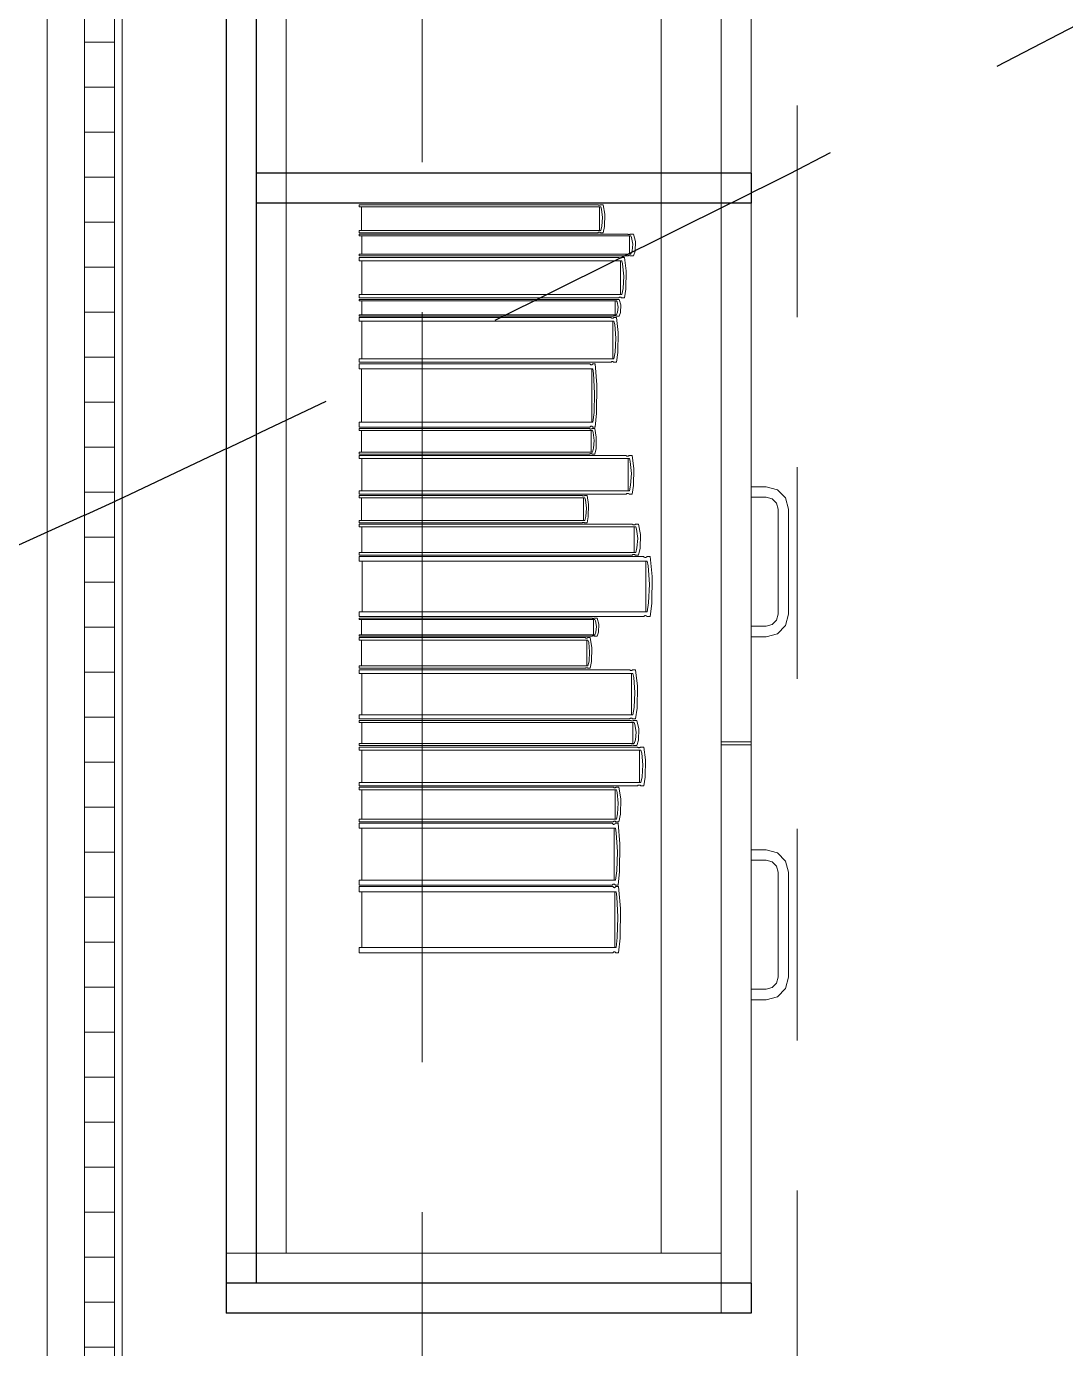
# Model space of a CAD drawing. Header units: inches. Extents: x -19 to 5698, y -728 to 92.
# Drawn here: x 122.556 to 123.249, y 8.459 to 9.34 of the extents above; entities that cross this region are included whole.
import ezdxf

# ---------------------------------------------------------------- set-up
doc = ezdxf.new("R2010")
doc.units = ezdxf.units.IN
doc.header["$MEASUREMENT"] = 0
doc.set_wipeout_variables(frame=1)
for name, pattern in [('HIDDEN', [0.375, 0.25, -0.125]), ('Hidden Line', [0.195611, 0.141111, -0.0545]), ('Punto & Raya', [0.65, 0.5, -0.075, 0, -0.075]), ('Wipeout_Contour', [1, 0, -1])]:
    doc.linetypes.add(name, pattern=pattern)
doc.layers.add('00 conduct tomacorr', color=120, linetype='HIDDEN', lineweight=30)
for name, color, linetype in [('02 _ ARQ _ ALB _ Ejes Generales', 251, 'Continuous'), ('02 _ ARQ _ ZON _ Espacio.3D', 7, 'Continuous'), ('08 _ STR _ EXT _ 09 Vigas', 251, 'Continuous'), ('Acabado - Muros', 7, 'Continuous'), ('Interior - Mobiliario', 7, 'Continuous')]:
    doc.layers.add(name, color=color, linetype=linetype)

msp = doc.modelspace()

# ---------------------------------------------------------------- linework, layer by layer
at = {"layer": '02 _ ARQ _ ZON _ Espacio.3D', "color": 254, "linetype": 'Continuous', "lineweight": 0, "flags": 128}
for points in [[(104.82008, 17.35), (104.82007, 6.45001), (117.64873, 6.44992), (117.64874, 7.7), (117.79306, 7.7), (117.79305, 6.44999), (122.12319, 6.44999), (122.12319, 7.7), (122.57, 7.7), (122.57, 16.9), (122.57, 17.4), (116.66999, 17.4), (116.66999, 16.89999), (116.06999, 16.89998), (116.07, 16.29989), (115.57, 16.29989), (115.57, 17.4), (112.57002, 17.4), (112.57002, 16.09991), (108.57, 16.09984), (108.56999, 17.35)], [(122.62, 8.1), (123.07, 8.1), (123.07, 7.7), (124.57949, 7.69993), (124.57949, 7.2), (129.37, 7.2), (129.37, 7.7), (129.57, 7.7), (129.57, 8.1), (130.07, 8.1), (130.07, 16.5), (129.57, 16.5), (129.57, 17.35), (129.37, 17.35), (123.27, 17.35), (123.07, 17.35), (123.07, 16.5), (122.62, 16.5)]]:
    msp.add_lwpolyline(points, close=True, dxfattribs=at)
at = {"layer": '08 _ STR _ EXT _ 09 Vigas', "color": 251, "linetype": 'Hidden Line', "lineweight": 13, "true_color": 0x636466}
msp.add_line((123.07, 7.7), (123.07, 16.9), dxfattribs=at)
at = {"layer": 'Interior - Mobiliario', "color": 175, "linetype": 'Continuous', "lineweight": 13}
for p, q in [((122.70942, 9.96258), (122.70942, 8.50258)), ((123.01942, 8.50258), (123.01942, 9.96258)), ((122.9403, 9.21296), (122.93988, 9.20722)), ((122.94165, 9.20703), (122.94185, 9.21537)), ((122.93913, 9.20443), (122.77808, 9.20443)), ((122.77808, 9.20443), (122.77808, 9.20294)), ((122.77808, 9.20294), (122.93719, 9.20294)), ((122.957, 9.20194), (122.77808, 9.20194)), ((122.77808, 9.20194), (122.77808, 9.20078)), ((122.93719, 9.20294), (122.93732, 9.20304)), ((122.93732, 9.20304), (122.93753, 9.20314)), ((122.93753, 9.20314), (122.93776, 9.20321)), ((122.93776, 9.20321), (122.938, 9.20325)), ((122.938, 9.20325), (122.93824, 9.20324)), ((122.93824, 9.20324), (122.93847, 9.2032)), ((122.93847, 9.2032), (122.9387, 9.20312)), ((122.9387, 9.20312), (122.9389, 9.20301)), ((122.9389, 9.20301), (122.93899, 9.20294)), ((122.93899, 9.20294), (122.94076, 9.20294)), ((122.93988, 9.20722), (122.93913, 9.20443)), ((122.94076, 9.20294), (122.94165, 9.20703)), ((122.9571, 9.20188), (122.957, 9.20194)), ((122.95733, 9.20179), (122.9571, 9.20188)), ((122.95758, 9.20173), (122.95733, 9.20179)), ((122.95784, 9.2017), (122.95758, 9.20173)), ((122.95811, 9.20169), (122.95784, 9.2017)), ((122.95838, 9.20172), (122.95811, 9.20169)), ((122.95863, 9.20178), (122.95838, 9.20172)), ((122.95887, 9.20186), (122.95863, 9.20178)), ((122.95902, 9.20194), (122.95887, 9.20186)), ((122.96101, 9.20194), (122.95902, 9.20194)), ((122.96224, 9.1971), (122.96101, 9.20194)), ((122.77808, 9.20078), (122.95918, 9.20078)), ((122.77991, 9.20078), (122.77991, 9.18858)), ((122.95827, 9.18858), (122.95827, 9.20078)), ((122.95918, 9.20078), (122.95972, 9.19967)), ((122.95972, 9.19967), (122.96049, 9.19522)), ((122.96049, 9.19522), (122.96002, 9.19075)), ((122.96201, 9.1906), (122.96224, 9.1971)), ((122.95918, 9.18858), (122.77808, 9.18858)), ((122.77808, 9.18858), (122.77808, 9.18742)), ((122.77808, 9.18742), (122.957, 9.18742)), ((122.95112, 9.18642), (122.77808, 9.18642)), ((122.77808, 9.18642), (122.77808, 9.18426)), ((122.77808, 9.18426), (122.95323, 9.18426)), ((122.95235, 9.18426), (122.77985, 9.18426)), ((122.77985, 9.18426), (122.77985, 9.16164)), ((122.95122, 9.18631), (122.95112, 9.18642)), ((122.95144, 9.18615), (122.95122, 9.18631)), ((122.95168, 9.18604), (122.95144, 9.18615)), ((122.95194, 9.18597), (122.95168, 9.18604)), ((122.9522, 9.18597), (122.95194, 9.18597)), ((122.95246, 9.18602), (122.9522, 9.18597)), ((122.95235, 9.16164), (122.95235, 9.18426)), ((122.9527, 9.18612), (122.95246, 9.18602)), ((122.95293, 9.18627), (122.9527, 9.18612)), ((122.95308, 9.18642), (122.95293, 9.18627)), ((122.955, 9.18642), (122.95308, 9.18642)), ((122.95323, 9.18426), (122.95376, 9.18222)), ((122.95619, 9.17744), (122.955, 9.18642)), ((122.957, 9.18742), (122.95715, 9.1875)), ((122.95715, 9.1875), (122.95738, 9.18758)), ((122.95738, 9.18758), (122.95764, 9.18763)), ((122.95764, 9.18763), (122.9579, 9.18766)), ((122.9579, 9.18766), (122.95817, 9.18766)), ((122.95817, 9.18766), (122.95844, 9.18762)), ((122.95844, 9.18762), (122.95869, 9.18756)), ((122.95869, 9.18756), (122.95892, 9.18747)), ((122.95892, 9.18747), (122.95902, 9.18742)), ((122.95902, 9.18742), (122.96101, 9.18742)), ((122.96002, 9.19075), (122.95918, 9.18858)), ((122.96101, 9.18742), (122.96201, 9.1906)), ((122.95376, 9.18222), (122.95449, 9.17397)), ((122.95597, 9.1654), (122.95619, 9.17744)), ((122.95449, 9.17397), (122.95404, 9.16568)), ((122.95323, 9.16164), (122.77808, 9.16164)), ((122.77808, 9.16164), (122.77808, 9.15949)), ((122.77808, 9.15949), (122.95112, 9.15949)), ((122.94755, 9.15849), (122.77808, 9.15849)), ((122.77808, 9.15849), (122.77808, 9.1576)), ((122.77808, 9.1576), (122.94962, 9.1576)), ((122.77981, 9.1576), (122.77981, 9.14826)), ((122.77985, 9.16164), (122.95235, 9.16164)), ((122.94765, 9.15845), (122.94755, 9.15849)), ((122.94786, 9.15838), (122.94765, 9.15845)), ((122.9481, 9.15833), (122.94786, 9.15838)), ((122.94835, 9.15831), (122.9481, 9.15833)), ((122.94861, 9.1583), (122.94835, 9.15831)), ((122.94886, 9.15832), (122.94861, 9.1583)), ((122.94875, 9.14826), (122.94875, 9.1576)), ((122.9491, 9.15837), (122.94886, 9.15832)), ((122.94933, 9.15843), (122.9491, 9.15837)), ((122.94947, 9.15849), (122.94933, 9.15843)), ((122.95135, 9.15849), (122.94947, 9.15849)), ((122.94962, 9.1576), (122.95013, 9.15676)), ((122.95112, 9.15949), (122.95126, 9.15963)), ((122.95126, 9.15963), (122.95149, 9.15979)), ((122.95252, 9.15478), (122.95135, 9.15849)), ((122.95149, 9.15979), (122.95174, 9.15989)), ((122.95174, 9.15989), (122.952, 9.15994)), ((122.952, 9.15994), (122.95226, 9.15993)), ((122.95226, 9.15993), (122.95251, 9.15987)), ((122.95251, 9.15987), (122.95276, 9.15976)), ((122.95276, 9.15976), (122.95298, 9.15959)), ((122.95298, 9.15959), (122.95308, 9.15949)), ((122.95308, 9.15949), (122.955, 9.15949)), ((122.95404, 9.16568), (122.95323, 9.16164)), ((122.955, 9.15949), (122.95597, 9.1654)), ((122.95042, 9.14993), (122.94962, 9.14826)), ((122.95013, 9.15676), (122.95086, 9.15335)), ((122.95086, 9.15335), (122.95042, 9.14993)), ((122.95135, 9.14738), (122.9523, 9.14981)), ((122.9523, 9.14981), (122.95252, 9.15478)), ((122.94962, 9.14826), (122.77808, 9.14826)), ((122.77808, 9.14826), (122.77808, 9.14738)), ((122.77808, 9.14738), (122.94755, 9.14738)), ((122.94591, 9.14638), (122.77808, 9.14638)), ((122.77808, 9.14638), (122.77808, 9.14399)), ((122.77808, 9.14399), (122.94796, 9.14399)), ((122.7798, 9.14399), (122.7798, 9.11893)), ((122.94601, 9.14626), (122.94591, 9.14638)), ((122.94622, 9.14608), (122.94601, 9.14626)), ((122.94646, 9.14595), (122.94622, 9.14608)), ((122.94671, 9.14588), (122.94646, 9.14595)), ((122.94696, 9.14588), (122.94671, 9.14588)), ((122.94721, 9.14593), (122.94696, 9.14588)), ((122.9471, 9.11893), (122.9471, 9.14399)), ((122.94745, 9.14605), (122.94721, 9.14593)), ((122.94767, 9.14622), (122.94745, 9.14605)), ((122.94755, 9.14738), (122.94769, 9.14744)), ((122.94781, 9.14638), (122.94767, 9.14622)), ((122.94769, 9.14744), (122.94792, 9.1475)), ((122.94968, 9.14638), (122.94781, 9.14638)), ((122.94792, 9.1475), (122.94816, 9.14754)), ((122.94796, 9.14399), (122.94847, 9.14173)), ((122.94816, 9.14754), (122.94841, 9.14756)), ((122.94841, 9.14756), (122.94866, 9.14756)), ((122.94847, 9.14173), (122.94919, 9.13258)), ((122.94866, 9.14756), (122.94891, 9.14753)), ((122.94891, 9.14753), (122.94915, 9.14749)), ((122.94915, 9.14749), (122.94937, 9.14742)), ((122.94937, 9.14742), (122.94947, 9.14738)), ((122.94947, 9.14738), (122.95135, 9.14738)), ((122.95083, 9.13643), (122.94968, 9.14638)), ((122.94919, 9.13258), (122.94875, 9.1234)), ((122.95062, 9.12308), (122.95083, 9.13643)), ((122.94875, 9.1234), (122.94796, 9.11893)), ((122.94968, 9.11654), (122.95062, 9.12308)), ((122.94796, 9.11893), (122.77808, 9.11893)), ((122.77808, 9.11893), (122.77808, 9.11654)), ((122.77808, 9.11654), (122.94591, 9.11654)), ((122.93207, 9.11554), (122.77808, 9.11554)), ((122.77808, 9.11554), (122.77808, 9.11217)), ((122.93215, 9.11538), (122.93207, 9.11554)), ((122.93235, 9.11512), (122.93215, 9.11538)), ((122.93257, 9.11494), (122.93235, 9.11512)), ((122.93279, 9.11485), (122.93257, 9.11494)), ((122.93303, 9.11484), (122.93279, 9.11485)), ((122.93326, 9.11491), (122.93303, 9.11484)), ((122.93348, 9.11507), (122.93326, 9.11491)), ((122.93368, 9.11531), (122.93348, 9.11507)), ((122.93381, 9.11554), (122.93368, 9.11531)), ((122.93552, 9.11554), (122.93381, 9.11554)), ((122.93658, 9.10147), (122.93552, 9.11554)), ((122.94591, 9.11654), (122.94605, 9.1167)), ((122.94605, 9.1167), (122.94627, 9.11687)), ((122.94627, 9.11687), (122.94651, 9.11698)), ((122.94651, 9.11698), (122.94676, 9.11704)), ((122.94676, 9.11704), (122.94702, 9.11703)), ((122.94702, 9.11703), (122.94727, 9.11696)), ((122.94727, 9.11696), (122.9475, 9.11684)), ((122.9475, 9.11684), (122.94772, 9.11666)), ((122.94772, 9.11666), (122.94781, 9.11654)), ((122.94781, 9.11654), (122.94968, 9.11654)), ((122.77808, 9.11217), (122.93395, 9.11217)), ((122.77966, 9.11217), (122.77966, 9.07672)), ((122.93316, 9.07672), (122.93316, 9.11217)), ((122.93395, 9.11217), (122.93441, 9.10897)), ((122.93441, 9.10897), (122.93507, 9.09603)), ((122.93507, 9.09603), (122.93467, 9.08304)), ((122.93638, 9.0826), (122.93658, 9.10147)), ((122.93467, 9.08304), (122.93395, 9.07672)), ((122.93552, 9.07335), (122.93638, 9.0826)), ((122.93395, 9.07672), (122.77808, 9.07672)), ((122.77808, 9.07672), (122.77808, 9.07335)), ((122.77808, 9.07335), (122.93207, 9.07335)), ((122.93169, 9.07235), (122.77808, 9.07235)), ((122.77808, 9.07235), (122.77808, 9.07099)), ((122.77808, 9.07099), (122.93356, 9.07099)), ((122.77965, 9.07099), (122.77965, 9.05672)), ((122.93177, 9.07228), (122.93169, 9.07235)), ((122.93197, 9.07218), (122.93177, 9.07228)), ((122.93219, 9.07211), (122.93197, 9.07218)), ((122.93207, 9.07335), (122.93219, 9.07357)), ((122.93219, 9.07357), (122.9324, 9.07382)), ((122.93241, 9.07207), (122.93219, 9.07211)), ((122.9324, 9.07382), (122.93262, 9.07398)), ((122.93265, 9.07206), (122.93241, 9.07207)), ((122.93262, 9.07398), (122.93285, 9.07405)), ((122.93288, 9.07209), (122.93265, 9.07206)), ((122.93278, 9.05672), (122.93278, 9.07099)), ((122.93285, 9.07405), (122.93308, 9.07404)), ((122.93309, 9.07216), (122.93288, 9.07209)), ((122.93308, 9.07404), (122.93331, 9.07395)), ((122.9333, 9.07226), (122.93309, 9.07216)), ((122.93343, 9.07235), (122.9333, 9.07226)), ((122.93331, 9.07395), (122.93352, 9.07377)), ((122.93513, 9.07235), (122.93343, 9.07235)), ((122.93352, 9.07377), (122.93372, 9.07351)), ((122.93356, 9.07099), (122.93403, 9.0697)), ((122.93372, 9.07351), (122.93381, 9.07335)), ((122.93381, 9.07335), (122.93552, 9.07335)), ((122.93403, 9.0697), (122.93468, 9.06449)), ((122.93619, 9.06668), (122.93513, 9.07235)), ((122.93468, 9.06449), (122.93428, 9.05927)), ((122.93599, 9.05909), (122.93619, 9.06668)), ((122.93356, 9.05672), (122.77808, 9.05672)), ((122.77808, 9.05672), (122.77808, 9.05537)), ((122.77808, 9.05537), (122.93169, 9.05537)), ((122.95607, 9.05437), (122.77808, 9.05437)), ((122.77808, 9.05437), (122.77808, 9.05231)), ((122.77808, 9.05231), (122.95825, 9.05231)), ((122.7799, 9.05231), (122.7799, 9.03076)), ((122.93169, 9.05537), (122.93182, 9.05546)), ((122.93182, 9.05546), (122.93202, 9.05555)), ((122.93202, 9.05555), (122.93224, 9.05562)), ((122.93224, 9.05562), (122.93247, 9.05565)), ((122.93247, 9.05565), (122.9327, 9.05565)), ((122.9327, 9.05565), (122.93292, 9.05561)), ((122.93292, 9.05561), (122.93314, 9.05554)), ((122.93314, 9.05554), (122.93334, 9.05543)), ((122.93334, 9.05543), (122.93343, 9.05537)), ((122.93343, 9.05537), (122.93513, 9.05537)), ((122.93428, 9.05927), (122.93356, 9.05672)), ((122.93513, 9.05537), (122.93599, 9.05909)), ((122.95617, 9.05427), (122.95607, 9.05437)), ((122.9564, 9.05411), (122.95617, 9.05427)), ((122.95665, 9.054), (122.9564, 9.05411)), ((122.95692, 9.05394), (122.95665, 9.054)), ((122.95719, 9.05394), (122.95692, 9.05394)), ((122.95745, 9.05398), (122.95719, 9.05394)), ((122.95734, 9.03076), (122.95734, 9.05231)), ((122.9577, 9.05408), (122.95745, 9.05398)), ((122.95794, 9.05423), (122.9577, 9.05408)), ((122.95809, 9.05437), (122.95794, 9.05423)), ((122.96007, 9.05437), (122.95809, 9.05437)), ((122.95825, 9.05231), (122.95879, 9.05037)), ((122.96129, 9.04581), (122.96007, 9.05437)), ((122.95879, 9.05037), (122.95955, 9.0425)), ((122.96106, 9.03434), (122.96129, 9.04581)), ((122.95908, 9.03461), (122.95825, 9.03076)), ((122.95955, 9.0425), (122.95908, 9.03461)), ((122.96007, 9.02871), (122.96106, 9.03434)), ((122.95825, 9.03076), (122.77808, 9.03076)), ((122.77808, 9.03076), (122.77808, 9.02871)), ((122.77808, 9.02871), (122.95607, 9.02871)), ((122.9267, 9.02771), (122.77808, 9.02771)), ((122.77808, 9.02771), (122.77808, 9.02626)), ((122.77808, 9.02626), (122.92851, 9.02626)), ((122.7796, 9.02626), (122.7796, 9.01097)), ((122.92678, 9.02764), (122.9267, 9.02771)), ((122.92697, 9.02753), (122.92678, 9.02764)), ((122.92718, 9.02745), (122.92697, 9.02753)), ((122.9274, 9.02741), (122.92718, 9.02745)), ((122.92763, 9.02741), (122.9274, 9.02741)), ((122.92785, 9.02744), (122.92763, 9.02741)), ((122.92775, 9.01097), (122.92775, 9.02626)), ((122.92806, 9.02751), (122.92785, 9.02744)), ((122.92826, 9.02762), (122.92806, 9.02751)), ((122.92838, 9.02771), (122.92826, 9.02762)), ((122.93003, 9.02771), (122.92838, 9.02771)), ((122.92851, 9.02626), (122.92896, 9.02488)), ((122.93105, 9.02165), (122.93003, 9.02771)), ((122.95607, 9.02871), (122.95622, 9.02885)), ((122.95622, 9.02885), (122.95646, 9.029)), ((122.95646, 9.029), (122.95671, 9.02909)), ((122.95671, 9.02909), (122.95698, 9.02914)), ((122.95698, 9.02914), (122.95724, 9.02914)), ((122.95724, 9.02914), (122.95751, 9.02908)), ((122.95751, 9.02908), (122.95776, 9.02897)), ((122.95776, 9.02897), (122.95799, 9.02881)), ((122.95799, 9.02881), (122.95809, 9.02871)), ((122.95809, 9.02871), (122.96007, 9.02871)), ((123.04942, 9.03358), (123.03942, 9.03358)), ((123.03942, 9.03358), (123.03942, 9.02658)), ((123.03942, 9.02658), (123.04942, 9.02658)), ((123.05692, 9.03157), (123.04942, 9.03358)), ((123.04942, 9.02658), (123.05342, 9.02551)), ((123.05342, 9.02551), (123.05635, 9.02258)), ((123.06241, 9.02608), (123.05692, 9.03157)), ((123.06442, 9.01858), (123.06241, 9.02608)), ((122.92896, 9.02488), (122.9296, 9.0193)), ((122.9296, 9.0193), (122.92921, 9.0137)), ((122.93086, 9.01351), (122.93105, 9.02165)), ((123.05635, 9.02258), (123.05742, 9.01858)), ((123.05742, 9.01858), (123.05742, 8.94858)), ((123.06442, 8.94858), (123.06442, 9.01858)), ((122.92851, 9.01097), (122.77808, 9.01097)), ((122.77808, 9.01097), (122.77808, 9.00952)), ((122.77808, 9.00952), (122.9267, 9.00952)), ((122.96023, 9.00852), (122.77808, 9.00852)), ((122.77808, 9.00852), (122.77808, 9.00688)), ((122.9267, 9.00952), (122.92682, 9.00962)), ((122.92682, 9.00962), (122.92702, 9.00972)), ((122.92702, 9.00972), (122.92723, 9.00979)), ((122.92723, 9.00979), (122.92745, 9.00982)), ((122.92745, 9.00982), (122.92768, 9.00982)), ((122.92768, 9.00982), (122.9279, 9.00978)), ((122.9279, 9.00978), (122.9281, 9.0097)), ((122.9281, 9.0097), (122.9283, 9.00959)), ((122.9283, 9.00959), (122.92838, 9.00952)), ((122.92838, 9.00952), (122.93003, 9.00952)), ((122.92921, 9.0137), (122.92851, 9.01097)), ((122.93003, 9.00952), (122.93086, 9.01351)), ((122.96034, 9.00844), (122.96023, 9.00852)), ((122.96057, 9.00832), (122.96034, 9.00844)), ((122.96083, 9.00823), (122.96057, 9.00832)), ((122.9611, 9.00818), (122.96083, 9.00823)), ((122.96137, 9.00818), (122.9611, 9.00818)), ((122.96164, 9.00821), (122.96137, 9.00818)), ((122.9619, 9.00829), (122.96164, 9.00821)), ((122.96214, 9.00841), (122.9619, 9.00829)), ((122.9623, 9.00852), (122.96214, 9.00841)), ((122.96432, 9.00852), (122.9623, 9.00852)), ((122.96557, 9.0017), (122.96432, 9.00852)), ((122.77808, 9.00688), (122.96246, 9.00688)), ((122.77994, 9.00688), (122.77994, 8.98971)), ((122.96153, 8.98971), (122.96153, 9.00688)), ((122.96246, 9.00688), (122.96301, 9.00533)), ((122.96301, 9.00533), (122.96379, 8.99906)), ((122.96379, 8.99906), (122.96331, 8.99277)), ((122.96534, 8.99255), (122.96557, 9.0017)), ((122.96331, 8.99277), (122.96246, 8.98971)), ((122.96432, 8.98807), (122.96534, 8.99255)), ((122.96246, 8.98971), (122.77808, 8.98971)), ((122.77808, 8.98971), (122.77808, 8.98807)), ((122.77808, 8.98807), (122.96023, 8.98807)), ((122.96783, 8.98707), (122.77808, 8.98707)), ((122.77808, 8.98707), (122.77808, 8.98387)), ((122.77808, 8.98387), (122.97015, 8.98387)), ((122.78002, 8.98387), (122.78002, 8.95022)), ((122.96023, 8.98807), (122.96039, 8.98818)), ((122.96039, 8.98818), (122.96063, 8.9883)), ((122.96063, 8.9883), (122.96089, 8.98837)), ((122.96089, 8.98837), (122.96116, 8.98841)), ((122.96116, 8.98841), (122.96143, 8.98841)), ((122.96143, 8.98841), (122.9617, 8.98836)), ((122.9617, 8.98836), (122.96196, 8.98827)), ((122.96196, 8.98827), (122.96219, 8.98815)), ((122.96219, 8.98815), (122.9623, 8.98807)), ((122.9623, 8.98807), (122.96432, 8.98807)), ((122.96794, 8.98691), (122.96783, 8.98707)), ((122.96819, 8.98667), (122.96794, 8.98691)), ((122.96845, 8.9865), (122.96819, 8.98667)), ((122.96873, 8.98641), (122.96845, 8.9865)), ((122.96902, 8.9864), (122.96873, 8.98641)), ((122.9693, 8.98647), (122.96902, 8.9864)), ((122.96918, 8.95022), (122.96918, 8.98387)), ((122.96957, 8.98663), (122.9693, 8.98647)), ((122.96982, 8.98685), (122.96957, 8.98663)), ((122.96998, 8.98707), (122.96982, 8.98685)), ((122.97209, 8.98707), (122.96998, 8.98707)), ((122.97015, 8.98387), (122.97073, 8.98083)), ((122.97339, 8.97371), (122.97209, 8.98707)), ((122.97073, 8.98083), (122.97154, 8.96855)), ((122.97315, 8.9558), (122.97339, 8.97371)), ((122.97154, 8.96855), (122.97104, 8.95622)), ((122.97104, 8.95622), (122.97015, 8.95022)), ((122.97209, 8.94702), (122.97315, 8.9558)), ((122.97015, 8.95022), (122.77808, 8.95022)), ((122.77808, 8.95022), (122.77808, 8.94702)), ((122.77808, 8.94702), (122.96783, 8.94702)), ((122.93323, 8.94602), (122.77808, 8.94602)), ((122.77808, 8.94602), (122.77808, 8.94505)), ((122.93331, 8.94597), (122.93323, 8.94602)), ((122.93351, 8.9459), (122.93331, 8.94597)), ((122.93485, 8.94595), (122.93465, 8.94588)), ((122.93498, 8.94602), (122.93485, 8.94595)), ((122.93671, 8.94602), (122.93498, 8.94602)), ((122.93777, 8.942), (122.93671, 8.94602)), ((122.96783, 8.94702), (122.96799, 8.94723)), ((122.96799, 8.94723), (122.96824, 8.94746)), ((122.96824, 8.94746), (122.96851, 8.94761)), ((122.96851, 8.94761), (122.9688, 8.94769)), ((122.9688, 8.94769), (122.96908, 8.94768)), ((122.96908, 8.94768), (122.96936, 8.94758)), ((122.96936, 8.94758), (122.96963, 8.94742)), ((122.96963, 8.94742), (122.96987, 8.94717)), ((122.96987, 8.94717), (122.96998, 8.94702)), ((122.96998, 8.94702), (122.97209, 8.94702)), ((123.05742, 8.94858), (123.05635, 8.94458)), ((123.06241, 8.94108), (123.06442, 8.94858)), ((122.77808, 8.94505), (122.93512, 8.94505)), ((122.77967, 8.94505), (122.77967, 8.93494)), ((122.93373, 8.94585), (122.93351, 8.9459)), ((122.93396, 8.94582), (122.93373, 8.94585)), ((122.9342, 8.94581), (122.93396, 8.94582)), ((122.93443, 8.94584), (122.9342, 8.94581)), ((122.93433, 8.93494), (122.93433, 8.94505)), ((122.93465, 8.94588), (122.93443, 8.94584)), ((122.93512, 8.94505), (122.93559, 8.94414)), ((122.93559, 8.94414), (122.93625, 8.94045)), ((122.93625, 8.94045), (122.93585, 8.93674)), ((122.93757, 8.93662), (122.93777, 8.942)), ((123.03942, 8.94058), (123.03942, 8.93358)), ((123.04942, 8.94058), (123.03942, 8.94058)), ((123.05342, 8.94166), (123.04942, 8.94058)), ((123.05635, 8.94458), (123.05342, 8.94166)), ((123.05692, 8.93559), (123.06241, 8.94108)), ((122.93512, 8.93494), (122.77808, 8.93494)), ((122.77808, 8.93494), (122.77808, 8.93398)), ((122.77808, 8.93398), (122.93323, 8.93398)), ((122.92881, 8.93298), (122.77808, 8.93298)), ((122.77808, 8.93298), (122.77808, 8.93135)), ((122.77808, 8.93135), (122.93065, 8.93135)), ((122.77962, 8.93135), (122.77962, 8.91423)), ((122.9289, 8.9329), (122.92881, 8.93298)), ((122.92909, 8.93277), (122.9289, 8.9329)), ((122.9293, 8.93269), (122.92909, 8.93277)), ((122.92953, 8.93264), (122.9293, 8.93269)), ((122.92975, 8.93264), (122.92953, 8.93264)), ((122.92998, 8.93267), (122.92975, 8.93264)), ((122.92988, 8.91423), (122.92988, 8.93135)), ((122.93019, 8.93275), (122.92998, 8.93267)), ((122.93039, 8.93287), (122.93019, 8.93275)), ((122.93052, 8.93298), (122.93039, 8.93287)), ((122.93219, 8.93298), (122.93052, 8.93298)), ((122.93065, 8.93135), (122.93111, 8.9298)), ((122.93111, 8.9298), (122.93175, 8.92355)), ((122.93323, 8.92618), (122.93219, 8.93298)), ((122.93323, 8.93398), (122.93336, 8.93404)), ((122.93336, 8.93404), (122.93356, 8.93411)), ((122.93356, 8.93411), (122.93378, 8.93416)), ((122.93378, 8.93416), (122.93401, 8.93418)), ((122.93401, 8.93418), (122.93425, 8.93418)), ((122.93425, 8.93418), (122.93448, 8.93415)), ((122.93448, 8.93415), (122.93469, 8.9341)), ((122.93469, 8.9341), (122.93489, 8.93402)), ((122.93489, 8.93402), (122.93498, 8.93398)), ((122.93498, 8.93398), (122.93671, 8.93398)), ((122.93585, 8.93674), (122.93512, 8.93494)), ((122.93671, 8.93398), (122.93757, 8.93662)), ((123.03942, 8.93358), (123.04942, 8.93358)), ((123.04942, 8.93358), (123.05692, 8.93559)), ((122.93175, 8.92355), (122.93136, 8.91728)), ((122.93304, 8.91707), (122.93323, 8.92618)), ((122.93065, 8.91423), (122.77808, 8.91423)), ((122.77808, 8.91423), (122.77808, 8.9126)), ((122.77808, 8.9126), (122.92881, 8.9126)), ((122.95838, 8.9116), (122.77808, 8.9116)), ((122.77808, 8.9116), (122.77808, 8.90897)), ((122.92881, 8.9126), (122.92894, 8.91271)), ((122.92894, 8.91271), (122.92914, 8.91282)), ((122.92914, 8.91282), (122.92935, 8.9129)), ((122.92935, 8.9129), (122.92958, 8.91294)), ((122.92958, 8.91294), (122.9298, 8.91293)), ((122.9298, 8.91293), (122.93003, 8.91289)), ((122.93003, 8.91289), (122.93024, 8.9128)), ((122.93024, 8.9128), (122.93043, 8.91268)), ((122.93043, 8.91268), (122.93052, 8.9126)), ((122.93052, 8.9126), (122.93219, 8.9126)), ((122.93136, 8.91728), (122.93065, 8.91423)), ((122.93219, 8.9126), (122.93304, 8.91707)), ((122.95848, 8.91147), (122.95838, 8.9116)), ((122.95871, 8.91127), (122.95848, 8.91147)), ((122.95896, 8.91113), (122.95871, 8.91127)), ((122.95923, 8.91106), (122.95896, 8.91113)), ((122.9595, 8.91105), (122.95923, 8.91106)), ((122.95977, 8.91111), (122.9595, 8.91105)), ((122.96003, 8.91124), (122.95977, 8.91111)), ((122.96027, 8.91142), (122.96003, 8.91124)), ((122.96042, 8.9116), (122.96027, 8.91142)), ((122.96242, 8.9116), (122.96042, 8.9116)), ((122.96366, 8.90066), (122.96242, 8.9116)), ((122.77808, 8.90897), (122.96058, 8.90897)), ((122.77992, 8.90897), (122.77992, 8.88142)), ((122.95966, 8.88142), (122.95966, 8.90897)), ((122.96058, 8.90897), (122.96112, 8.90649)), ((122.96112, 8.90649), (122.96189, 8.89643)), ((122.96189, 8.89643), (122.96143, 8.88634)), ((122.96343, 8.88599), (122.96366, 8.90066)), ((122.96143, 8.88634), (122.96058, 8.88142)), ((122.96242, 8.8788), (122.96343, 8.88599)), ((122.96058, 8.88142), (122.77808, 8.88142)), ((122.77808, 8.88142), (122.77808, 8.8788)), ((122.77808, 8.8788), (122.95838, 8.8788)), ((122.95917, 8.8778), (122.77808, 8.8778)), ((122.77808, 8.8778), (122.77808, 8.87646)), ((122.77808, 8.87646), (122.96139, 8.87646)), ((122.77993, 8.87646), (122.77993, 8.86238)), ((122.95838, 8.8788), (122.95853, 8.87898)), ((122.95853, 8.87898), (122.95877, 8.87916)), ((122.95877, 8.87916), (122.95902, 8.87929)), ((122.95902, 8.87929), (122.95929, 8.87935)), ((122.95928, 8.87774), (122.95917, 8.8778)), ((122.95951, 8.87763), (122.95928, 8.87774)), ((122.95929, 8.87935), (122.95956, 8.87934)), ((122.95976, 8.87756), (122.95951, 8.87763)), ((122.95956, 8.87934), (122.95983, 8.87927)), ((122.96003, 8.87752), (122.95976, 8.87756)), ((122.95983, 8.87927), (122.96008, 8.87913)), ((122.96031, 8.87752), (122.96003, 8.87752)), ((122.96008, 8.87913), (122.96032, 8.87893)), ((122.96057, 8.87755), (122.96031, 8.87752)), ((122.96032, 8.87893), (122.96042, 8.8788)), ((122.96042, 8.8788), (122.96242, 8.8788)), ((122.96046, 8.86238), (122.96046, 8.87646)), ((122.96083, 8.87761), (122.96057, 8.87755)), ((122.96107, 8.87771), (122.96083, 8.87761)), ((122.96122, 8.8778), (122.96107, 8.87771)), ((122.96324, 8.8778), (122.96122, 8.8778)), ((122.96139, 8.87646), (122.96193, 8.87519)), ((122.96448, 8.87221), (122.96324, 8.8778)), ((122.96193, 8.87519), (122.96271, 8.87005)), ((122.96271, 8.87005), (122.96224, 8.86489)), ((122.96425, 8.86471), (122.96448, 8.87221)), ((122.96139, 8.86238), (122.77808, 8.86238)), ((122.77808, 8.86238), (122.77808, 8.86103)), ((122.77808, 8.86103), (122.95917, 8.86103)), ((122.96362, 8.86003), (122.77808, 8.86003)), ((122.77808, 8.86003), (122.77808, 8.85798)), ((122.77808, 8.85798), (122.96588, 8.85798)), ((122.77998, 8.85798), (122.77998, 8.83635)), ((122.95917, 8.86103), (122.95933, 8.86112)), ((122.95933, 8.86112), (122.95956, 8.86122)), ((122.95956, 8.86122), (122.95982, 8.86128)), ((122.95982, 8.86128), (122.96009, 8.86132)), ((122.96009, 8.86132), (122.96037, 8.86131)), ((122.96037, 8.86131), (122.96063, 8.86127)), ((122.96063, 8.86127), (122.96089, 8.8612)), ((122.96089, 8.8612), (122.96112, 8.8611)), ((122.96112, 8.8611), (122.96122, 8.86103)), ((122.96122, 8.86103), (122.96324, 8.86103)), ((122.96224, 8.86489), (122.96139, 8.86238)), ((122.96324, 8.86103), (122.96425, 8.86471)), ((122.96372, 8.85994), (122.96362, 8.86003)), ((122.96396, 8.85978), (122.96372, 8.85994)), ((122.96422, 8.85967), (122.96396, 8.85978)), ((122.9645, 8.85961), (122.96422, 8.85967)), ((122.96478, 8.8596), (122.9645, 8.85961)), ((122.96505, 8.85965), (122.96478, 8.8596)), ((122.96493, 8.83635), (122.96493, 8.85798)), ((122.96532, 8.85975), (122.96505, 8.85965)), ((122.96556, 8.8599), (122.96532, 8.85975)), ((122.96572, 8.86003), (122.96556, 8.8599)), ((122.96778, 8.86003), (122.96572, 8.86003)), ((122.96588, 8.85798), (122.96645, 8.85602)), ((122.96905, 8.85145), (122.96778, 8.86003)), ((123.03942, 8.86358), (123.01942, 8.86358)), ((123.03942, 8.86158), (123.01942, 8.86158)), ((122.96645, 8.85602), (122.96724, 8.84813)), ((122.96882, 8.83994), (122.96905, 8.85145)), ((122.96675, 8.84021), (122.96588, 8.83635)), ((122.96724, 8.84813), (122.96675, 8.84021)), ((122.96588, 8.83635), (122.77808, 8.83635)), ((122.77808, 8.83635), (122.77808, 8.83429)), ((122.77808, 8.83429), (122.96362, 8.83429)), ((122.94749, 8.83329), (122.77808, 8.83329)), ((122.77808, 8.83329), (122.77808, 8.83145)), ((122.77808, 8.83145), (122.94955, 8.83145)), ((122.77981, 8.83145), (122.77981, 8.81205)), ((122.94758, 8.8332), (122.94749, 8.83329)), ((122.9478, 8.83306), (122.94758, 8.8332)), ((122.94804, 8.83297), (122.9478, 8.83306)), ((122.94829, 8.83291), (122.94804, 8.83297)), ((122.94854, 8.83291), (122.94829, 8.83291)), ((122.9488, 8.83295), (122.94854, 8.83291)), ((122.94869, 8.81205), (122.94869, 8.83145)), ((122.94904, 8.83304), (122.9488, 8.83295)), ((122.94926, 8.83317), (122.94904, 8.83304)), ((122.9494, 8.83329), (122.94926, 8.83317)), ((122.95129, 8.83329), (122.9494, 8.83329)), ((122.94955, 8.83145), (122.95007, 8.82969)), ((122.95245, 8.82559), (122.95129, 8.83329)), ((122.96362, 8.83429), (122.96377, 8.83443)), ((122.96377, 8.83443), (122.96402, 8.83458)), ((122.96402, 8.83458), (122.96428, 8.83468)), ((122.96428, 8.83468), (122.96456, 8.83472)), ((122.96456, 8.83472), (122.96484, 8.83472)), ((122.96484, 8.83472), (122.96511, 8.83466)), ((122.96511, 8.83466), (122.96537, 8.83455)), ((122.96537, 8.83455), (122.96561, 8.83439)), ((122.96561, 8.83439), (122.96572, 8.83429)), ((122.96572, 8.83429), (122.96778, 8.83429)), ((122.96778, 8.83429), (122.96882, 8.83994)), ((122.95007, 8.82969), (122.95079, 8.82261)), ((122.95079, 8.82261), (122.95035, 8.81551)), ((122.95223, 8.81527), (122.95245, 8.82559)), ((122.95035, 8.81551), (122.94955, 8.81205)), ((122.95129, 8.8102), (122.95223, 8.81527)), ((122.94955, 8.81205), (122.77808, 8.81205)), ((122.77808, 8.81205), (122.77808, 8.8102)), ((122.77808, 8.8102), (122.94749, 8.8102)), ((122.94691, 8.8092), (122.77808, 8.8092)), ((122.77808, 8.8092), (122.77808, 8.80591)), ((122.77808, 8.80591), (122.94897, 8.80591)), ((122.77981, 8.80591), (122.77981, 8.77134)), ((122.94701, 8.80904), (122.94691, 8.8092)), ((122.94722, 8.80879), (122.94701, 8.80904)), ((122.94746, 8.80862), (122.94722, 8.80879)), ((122.94771, 8.80852), (122.94746, 8.80862)), ((122.94749, 8.8102), (122.94763, 8.81032)), ((122.94763, 8.81032), (122.94785, 8.81046)), ((122.94797, 8.80851), (122.94771, 8.80852)), ((122.94785, 8.81046), (122.94809, 8.81054)), ((122.94822, 8.80859), (122.94797, 8.80851)), ((122.94809, 8.81054), (122.94834, 8.81059)), ((122.94811, 8.77134), (122.94811, 8.80591)), ((122.94846, 8.80874), (122.94822, 8.80859)), ((122.94834, 8.81059), (122.9486, 8.81058)), ((122.94868, 8.80898), (122.94846, 8.80874)), ((122.9486, 8.81058), (122.94885, 8.81053)), ((122.94882, 8.8092), (122.94868, 8.80898)), ((122.9507, 8.8092), (122.94882, 8.8092)), ((122.94885, 8.81053), (122.94909, 8.81043)), ((122.94897, 8.80591), (122.94948, 8.80279)), ((122.94909, 8.81043), (122.94931, 8.81029)), ((122.94931, 8.81029), (122.9494, 8.8102)), ((122.9494, 8.8102), (122.95129, 8.8102)), ((122.95186, 8.79548), (122.9507, 8.8092)), ((122.94948, 8.80279), (122.95021, 8.79017)), ((122.95021, 8.79017), (122.94977, 8.7775)), ((122.95164, 8.77707), (122.95186, 8.79548)), ((123.03942, 8.79158), (123.04942, 8.79158)), ((123.03942, 8.78458), (123.03942, 8.79158)), ((123.04942, 8.79158), (123.05692, 8.78957)), ((123.05692, 8.78957), (123.06241, 8.78408)), ((123.04942, 8.78458), (123.03942, 8.78458)), ((123.05342, 8.78351), (123.04942, 8.78458)), ((123.05635, 8.78058), (123.05342, 8.78351)), ((123.05742, 8.77658), (123.05635, 8.78058)), ((123.06241, 8.78408), (123.06442, 8.77658)), ((122.94897, 8.77134), (122.77808, 8.77134)), ((122.77808, 8.77134), (122.77808, 8.76804)), ((122.94977, 8.7775), (122.94897, 8.77134)), ((122.9507, 8.76804), (122.95164, 8.77707)), ((123.05742, 8.70658), (123.05742, 8.77658)), ((123.06442, 8.77658), (123.06442, 8.70658)), ((122.77808, 8.76804), (122.94691, 8.76804)), ((122.94725, 8.76704), (122.77808, 8.76704)), ((122.77808, 8.76704), (122.77808, 8.76351)), ((122.77808, 8.76351), (122.94932, 8.76351)), ((122.77981, 8.76351), (122.77981, 8.72639)), ((122.94691, 8.76804), (122.94705, 8.76826)), ((122.94705, 8.76826), (122.94727, 8.7685)), ((122.94735, 8.76687), (122.94725, 8.76704)), ((122.94727, 8.7685), (122.94752, 8.76866)), ((122.94756, 8.7666), (122.94735, 8.76687)), ((122.94752, 8.76866), (122.94777, 8.76873)), ((122.9478, 8.76642), (122.94756, 8.7666)), ((122.94777, 8.76873), (122.94802, 8.76872)), ((122.94805, 8.76631), (122.9478, 8.76642)), ((122.94802, 8.76872), (122.94827, 8.76863)), ((122.94831, 8.7663), (122.94805, 8.76631)), ((122.94827, 8.76863), (122.94851, 8.76845)), ((122.94856, 8.76639), (122.94831, 8.7663)), ((122.94845, 8.72639), (122.94845, 8.76351)), ((122.94851, 8.76845), (122.94873, 8.7682)), ((122.9488, 8.76655), (122.94856, 8.76639)), ((122.94873, 8.7682), (122.94882, 8.76804)), ((122.94902, 8.76681), (122.9488, 8.76655)), ((122.94882, 8.76804), (122.9507, 8.76804)), ((122.94917, 8.76704), (122.94902, 8.76681)), ((122.95105, 8.76704), (122.94917, 8.76704)), ((122.94932, 8.76351), (122.94983, 8.76016)), ((122.95221, 8.75231), (122.95105, 8.76704)), ((122.94983, 8.76016), (122.95055, 8.74661)), ((122.95199, 8.73255), (122.95221, 8.75231)), ((122.95055, 8.74661), (122.95011, 8.73301)), ((122.94932, 8.72639), (122.77808, 8.72639)), ((122.77808, 8.72639), (122.77808, 8.72286)), ((122.95011, 8.73301), (122.94932, 8.72639)), ((122.95105, 8.72286), (122.95199, 8.73255)), ((122.77808, 8.72286), (122.94725, 8.72286)), ((122.94725, 8.72286), (122.94739, 8.7231)), ((122.94739, 8.7231), (122.94762, 8.72335)), ((122.94762, 8.72335), (122.94786, 8.72352)), ((122.94786, 8.72352), (122.94811, 8.7236)), ((122.94811, 8.7236), (122.94836, 8.72359)), ((122.94836, 8.72359), (122.94861, 8.72349)), ((122.94861, 8.72349), (122.94885, 8.7233)), ((122.94885, 8.7233), (122.94907, 8.72303)), ((122.94907, 8.72303), (122.94917, 8.72286)), ((122.94917, 8.72286), (122.95105, 8.72286)), ((123.04942, 8.69858), (123.05342, 8.69966)), ((123.05342, 8.69966), (123.05635, 8.70258)), ((123.05635, 8.70258), (123.05742, 8.70658)), ((123.06442, 8.70658), (123.06241, 8.69908)), ((123.03942, 8.69858), (123.04942, 8.69858)), ((123.03942, 8.69158), (123.03942, 8.69858)), ((123.04942, 8.69158), (123.03942, 8.69158)), ((123.05692, 8.69359), (123.04942, 8.69158)), ((123.06241, 8.69908), (123.05692, 8.69359)), ((122.72942, 8.52258), (122.97942, 8.52258)), ((122.97942, 8.52258), (123.01942, 8.52258)), ((122.70942, 8.50258), (123.01942, 8.50258))]:
    msp.add_line(p, q, dxfattribs=at)

# ---------------------------------------------------------------- next in the draw order: wipeouts: each hides what was drawn before it
at = {"color": 254, "linetype": 'Wipeout_Contour', "lineweight": 0, "ltscale": 5005.565578}
msp.add_wipeout([(122.57, 8.2), (122.62, 8.2), (122.62, 10.0835), (122.587, 10.0835), (122.587, 10.1), (122.57, 10.1)], dxfattribs=at).dxf.layer = 'Acabado - Muros'
at = {"color": 254, "linetype": 'Wipeout_Contour', "lineweight": 0, "ltscale": 3337.938628}
msp.add_wipeout([(123.03942, 9.22258), (123.03942, 9.24258), (122.70942, 9.24258), (122.70942, 9.22258)], dxfattribs=at).dxf.layer = 'Interior - Mobiliario'

# ---------------------------------------------------------------- next in the draw order: linework, layer by layer
at = {"layer": '08 _ STR _ EXT _ 09 Vigas', "color": 251, "linetype": 'Hidden Line', "lineweight": 13, "true_color": 0x636466}
msp.add_line((122.57, 7.7), (122.57, 16.9), dxfattribs=at)
at = {"layer": 'Acabado - Muros', "color": 251, "linetype": 'Continuous', "lineweight": 13, "flags": 128}
for points in [[(122.57, 12.25), (122.57, 10.1), (122.57, 8.2)], [(122.62, 10.0835), (122.62, 8.2)]]:
    msp.add_lwpolyline(points, dxfattribs=at)
at = {"layer": 'Interior - Mobiliario', "color": 175, "linetype": 'Continuous', "lineweight": 13}
for p, q in [((122.72942, 8.52258), (122.72942, 9.94258)), ((122.97942, 9.94258), (122.97942, 8.52258)), ((123.01942, 8.52258), (123.01942, 9.94258)), ((123.01942, 9.24258), (123.01942, 9.60158)), ((123.03942, 9.24258), (123.03942, 9.60158)), ((122.70942, 9.24258), (122.70942, 9.22258)), ((123.03942, 9.24258), (122.70942, 9.24258)), ((123.03942, 9.24258), (123.01942, 9.24258)), ((123.03942, 9.22258), (123.03942, 9.24258)), ((123.03942, 9.22258), (123.03942, 9.24258)), ((122.70942, 9.22258), (123.03942, 9.22258)), ((122.93719, 9.22158), (122.77808, 9.22158)), ((122.77808, 9.22158), (122.77808, 9.22009)), ((122.77808, 9.22009), (122.93913, 9.22009)), ((122.77971, 9.22009), (122.77971, 9.20443)), ((122.93728, 9.22151), (122.93719, 9.22158)), ((122.93749, 9.2214), (122.93728, 9.22151)), ((122.93771, 9.22132), (122.93749, 9.2214)), ((122.93795, 9.22128), (122.93771, 9.22132)), ((122.93819, 9.22127), (122.93795, 9.22128)), ((122.93842, 9.22131), (122.93819, 9.22127)), ((122.93832, 9.20443), (122.93832, 9.22009)), ((122.93865, 9.22138), (122.93842, 9.22131)), ((122.93886, 9.22148), (122.93865, 9.22138)), ((122.93899, 9.22158), (122.93886, 9.22148)), ((122.94076, 9.22158), (122.93899, 9.22158)), ((122.93913, 9.22009), (122.93962, 9.21868)), ((122.94185, 9.21537), (122.94076, 9.22158)), ((123.01942, 9.22258), (123.01942, 8.86358)), ((123.03942, 9.22258), (123.01942, 9.22258)), ((123.03942, 9.22258), (123.03942, 8.86358)), ((122.93962, 9.21868), (122.9403, 9.21296))]:
    msp.add_line(p, q, dxfattribs=at)
at = {"layer": 'Interior - Mobiliario', "color": 175, "linetype": 'Continuous', "lineweight": 30}
for p, q in [((123.03942, 9.24258), (122.70942, 9.24258)), ((122.70942, 9.24258), (122.70942, 9.22258)), ((123.03942, 9.24258), (123.03942, 9.22258)), ((123.03942, 9.22258), (122.70942, 9.22258))]:
    msp.add_line(p, q, dxfattribs=at)

# ---------------------------------------------------------------- next in the draw order: wipeouts: each hides what was drawn before it
at = {"color": 254, "linetype": 'Wipeout_Contour', "lineweight": 0, "ltscale": 3336.859107}
msp.add_wipeout([(122.615, 8.2), (122.615, 10.0835), (122.595, 10.0835), (122.595, 8.2)], dxfattribs=at).dxf.layer = 'Acabado - Muros'

# ---------------------------------------------------------------- next in the draw order: hatches: boundary and pattern name
at = {"layer": 'Acabado - Muros', "linetype": 'Continuous', "lineweight": 0}
h = msp.add_hatch(dxfattribs=at)
h.set_pattern_fill('CONTRACHAPADO_0002', color=254, style=0, pattern_type=2)
h.set_pattern_definition([(0, (92.500015, 6e-09), (0, 0.03), [])])
h.paths.add_polyline_path([(122.615, 8.2), (122.615, 10.0835), (122.595, 10.0835), (122.595, 8.2)])

# ---------------------------------------------------------------- next in the draw order: linework, layer by layer
at = {"layer": 'Acabado - Muros', "color": 7, "linetype": 'Continuous', "lineweight": 13, "flags": 128}
msp.add_lwpolyline([(122.615, 8.2), (122.595, 8.2), (122.595, 10.0835), (122.615, 10.0835)], close=True, dxfattribs=at)

# ---------------------------------------------------------------- next in the draw order: wipeouts: each hides what was drawn before it
at = {"color": 254, "linetype": 'Wipeout_Contour', "lineweight": 0, "ltscale": 3337.239933}
msp.add_wipeout([(122.70942, 8.50258), (122.70942, 9.96258), (122.68942, 9.96258), (122.68942, 8.50258)], dxfattribs=at).dxf.layer = 'Interior - Mobiliario'

# ---------------------------------------------------------------- next in the draw order: linework, layer by layer
at = {"layer": 'Interior - Mobiliario', "color": 175, "linetype": 'Continuous', "lineweight": 30}
for p, q in [((122.68942, 9.96258), (122.68942, 8.50258)), ((122.70942, 9.96258), (122.70942, 8.50258)), ((122.70942, 8.50258), (122.68942, 8.50258))]:
    msp.add_line(p, q, dxfattribs=at)
at = {"layer": 'Interior - Mobiliario', "color": 175, "linetype": 'Continuous', "lineweight": 13}
for p, q in [((122.68942, 9.96258), (122.68942, 8.50258)), ((122.70942, 8.50258), (122.70942, 9.96258)), ((122.68942, 9.94258), (122.68942, 8.52258)), ((122.70942, 9.24258), (122.70942, 9.22258)), ((123.03942, 9.24258), (122.70942, 9.24258)), ((122.70942, 9.22258), (123.03942, 9.22258)), ((122.68942, 8.52258), (122.72942, 8.52258)), ((122.68942, 8.50258), (122.70942, 8.50258))]:
    msp.add_line(p, q, dxfattribs=at)

# ---------------------------------------------------------------- next in the draw order: wipeouts: each hides what was drawn before it
at = {"color": 254, "linetype": 'Wipeout_Contour', "lineweight": 0, "ltscale": 3337.867193}
msp.add_wipeout([(123.03942, 8.48258), (123.03942, 8.50258), (122.68942, 8.50258), (122.68942, 8.48258)], dxfattribs=at).dxf.layer = 'Interior - Mobiliario'

# ---------------------------------------------------------------- next in the draw order: linework, layer by layer
at = {"layer": '00 conduct tomacorr'}
msp.add_arc((116.77602, 21.62271), 13.88629, 286.741406, 303.044622, dxfattribs=at)
at = {"layer": '02 _ ARQ _ ALB _ Ejes Generales', "color": 251, "linetype": 'Punto & Raya', "lineweight": 13, "true_color": 0x636466}
msp.add_line((122.82, 3.05001), (122.82, 44.89999), dxfattribs=at)
at = {"layer": 'Interior - Mobiliario', "color": 175, "linetype": 'Continuous', "lineweight": 13}
for p, q in [((122.68942, 8.48258), (122.68942, 9.98258)), ((123.03942, 9.98258), (123.03942, 8.48258)), ((122.68942, 9.96258), (122.68942, 8.50258)), ((122.70942, 9.96258), (122.70942, 8.50258)), ((122.70942, 9.96258), (122.70942, 8.50258)), ((122.70942, 9.96258), (122.70942, 8.50258)), ((123.01942, 8.50258), (123.01942, 9.96258)), ((123.01942, 8.50258), (123.01942, 9.96258)), ((123.03942, 8.50258), (123.03942, 9.96258)), ((123.03942, 8.50258), (123.03942, 9.96258)), ((123.01942, 8.50258), (123.01942, 8.86158)), ((123.03942, 8.50258), (123.03942, 8.86158)), ((122.68942, 8.52258), (122.68942, 8.48258)), ((123.01942, 8.48258), (123.01942, 8.52258)), ((122.68942, 8.50258), (122.68942, 8.48258)), ((123.03942, 8.50258), (122.68942, 8.50258)), ((122.68942, 8.50258), (123.03942, 8.50258)), ((122.70942, 8.50258), (123.03942, 8.50258)), ((122.70942, 8.50258), (123.01942, 8.50258)), ((122.70942, 8.50258), (123.01942, 8.50258)), ((123.03942, 8.50258), (123.01942, 8.50258)), ((123.03942, 8.48258), (123.03942, 8.50258)), ((122.68942, 8.48258), (123.03942, 8.48258)), ((122.68942, 8.48258), (123.01942, 8.48258)), ((123.03942, 8.48258), (122.68942, 8.48258))]:
    msp.add_line(p, q, dxfattribs=at)
at = {"layer": 'Interior - Mobiliario', "color": 175, "linetype": 'Continuous', "lineweight": 30}
for p, q in [((123.03942, 8.50258), (122.68942, 8.50258)), ((122.68942, 8.50258), (122.68942, 8.48258)), ((123.03942, 8.50258), (123.03942, 8.48258)), ((123.03942, 8.48258), (122.68942, 8.48258))]:
    msp.add_line(p, q, dxfattribs=at)

doc.saveas('drawing.dxf')
